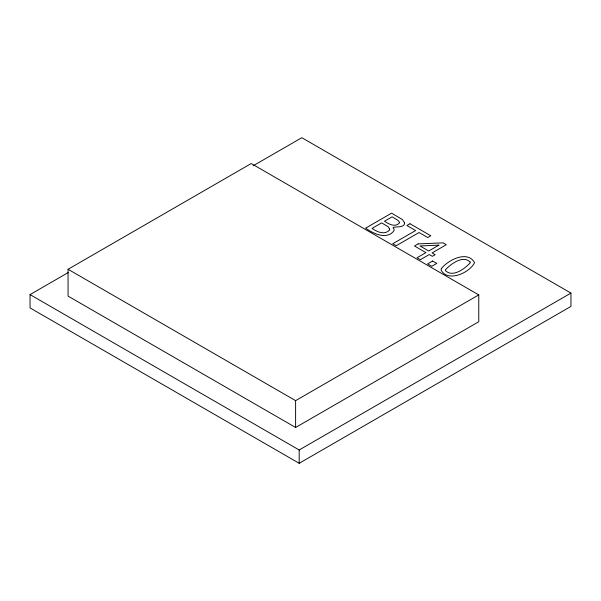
<?xml version="1.0" encoding="UTF-8"?>
<svg xmlns="http://www.w3.org/2000/svg" width="601" height="601" viewBox="0 0 601 601"><rect width="100%" height="100%" fill="white"/><g stroke="black" fill="none" stroke-linecap="round" stroke-linejoin="round"><path stroke-width="0.9" d="M68.063 269.271L251.218 163.525L478.764 294.896L478.764 321.738L295.609 427.476L68.063 296.105L68.063 269.271L295.609 400.642L478.764 294.896M253.134 165.801L301.807 137.697L570.95 293.085L570.95 306.405L299.193 463.303L30.05 307.915L30.05 294.595L68.176 272.584M30.05 294.595L299.193 449.984L570.95 293.085M299.193 449.984L299.193 463.303M295.609 400.642L295.609 427.476M470.132 261.991L470.102 262.953C464.813 268.737 452.673 277.842 445.499 270.668L445.551 269.684C450.908 263.937 462.898 254.914 470.132 261.991M441.374 268.594L441.059 270.097C448.038 282.778 469.914 272.621 474.565 262.622C467.518 249.926 447.895 260.128 441.374 268.594M404.578 222.836C405.074 229.432 389.23 225.135 393.971 228.838L394.098 230.536C387.247 240.295 373.101 233.661 365.671 228.11L391.597 213.145L402.445 219.613L404.578 222.836M389.726 229.169L389.486 230.04C384.685 235.442 376.857 231.813 372.064 228.403L381.643 222.873L388.178 226.787L389.726 229.169M399.56 222.468L399.349 223.054C395.022 227.681 388.682 224.023 384.512 221.213L392.1 216.833L398.14 220.439L399.56 222.468M409.965 223.745L406.9 225.518L415.607 230.544L392.746 243.736L396.194 245.726L419.055 232.527L427.754 237.553L430.819 235.787L409.965 223.745M418.146 243.886L414.487 245.997L425.944 252.615L417.034 257.761L420.377 259.692L429.287 254.546L432.367 256.319L435.154 254.711L432.074 252.931L446.295 244.72L443.095 242.872L418.146 243.886M438.865 245.155L428.731 251.008L419.994 245.959L438.865 245.155M432.615 261.029L427.649 263.892L431.811 266.296L436.777 263.426L432.615 261.029"/></g></svg>
